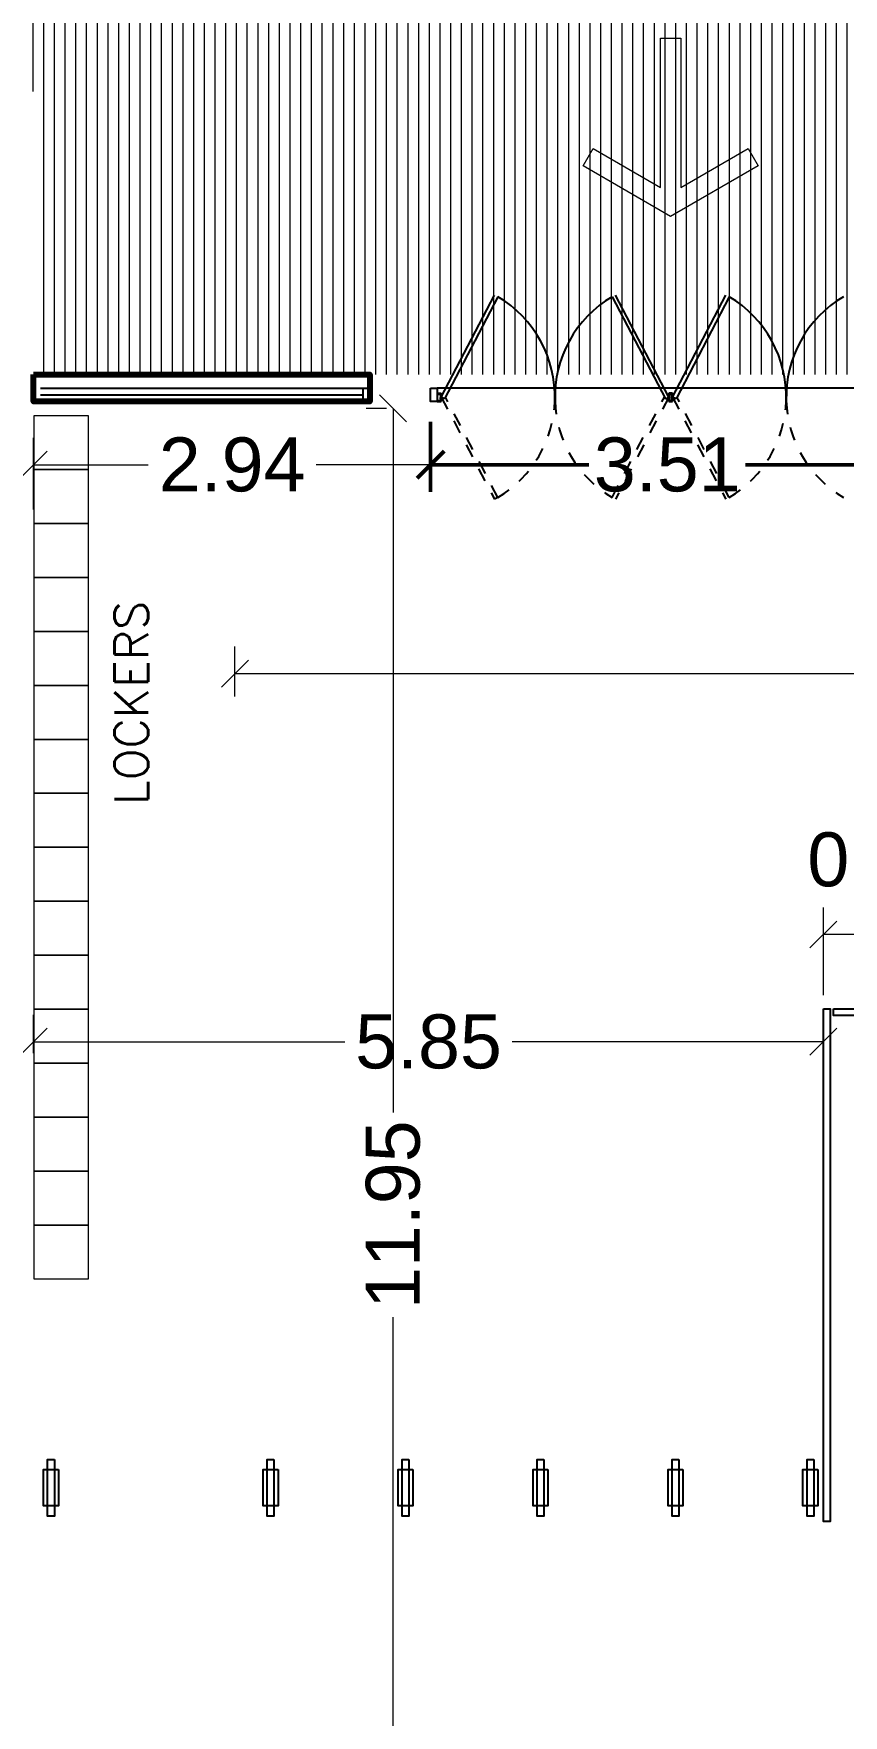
# Model space of a CAD drawing. Header units: inches. Extents: x 2 to 337, y 2 to 182.
# Drawn here: x 38.92 to 44.92, y 112.32 to 124.78 of the extents above; entities that cross this region are included whole.
import ezdxf

# ---------------------------------------------------------------- set-up
doc = ezdxf.new("R2010")
doc.units = ezdxf.units.IN
doc.header["$MEASUREMENT"] = 0
doc.linetypes.add('HIDDEN', pattern=[0.375, 0.25, -0.125])
for name, color, linetype in [('ARQ-TXTS LOCAL', 3, 'Continuous'), ('FIX FOOD', 8, 'Continuous'), ('l carpinteria', 3, 'Continuous'), ('L pisos', 8, 'Continuous'), ('l vidrio', 135, 'Continuous')]:
    doc.layers.add(name, color=color, linetype=linetype)
for name, color, linetype, lineweight in [('IS-SANITARIOS', 6, 'Continuous', 9), ('L COTAS', 1, 'Continuous', 9), ('l gris', 9, 'Continuous', 5), ('l muro', 5, 'Continuous', 80), ('L PANELES', 136, 'Continuous', 50)]:
    doc.layers.add(name, color=color, linetype=linetype, lineweight=lineweight)
doc.styles.add('2mm para 1.100', font='ARIAL.TTF')
doc.styles.add('RomanS', font='romans.shx')
doc.dimstyles.new('cotas 1.100', dxfattribs={"dimscale": 2, "dimtxt": 0.2, "dimasz": 0.1, "dimexe": 0.1, "dimexo": 0.05, "dimgap": 0.05, "dimtad": 0, "dimzin": 0, "dimdsep": 46, "dimtxsty": '2mm para 1.100', "dimblk": 'OBLIQUE', "dimcen": 0.09, "dimclrd": 256, "dimclre": 256, "dimclrt": 256, "dimaunit": 1, "dimadec": 3, "dimazin": 0, "dimtfac": 1, "dimtofl": 0, "dimtmove": 2, "dimatfit": 3, "dimfxl": 0, "dimtolj": 1, "dimtzin": 0, "dimlwd": -1, "dimlwe": -1, "dimarcsym": 0})

# ---------------------------------------------------------------- blocks, each defined once
blk = doc.blocks.new('_Oblique')
at = {"color": 0, "linetype": 'ByBlock', "lineweight": -2}
blk.add_line((-0.5, -0.5), (0.5, 0.5), dxfattribs=at)
blk = doc.blocks.new('*D104')
at = {"layer": 'Defpoints', "color": 0}
for p in [(44.768, 118.104), (44.768, 117.554), (45.618, 117.554)]:
    blk.add_point(p, dxfattribs=at)
at = {"layer": 'L COTAS'}
for p, q in [((44.768, 117.654), (44.768, 118.304)), ((45.618, 117.654), (45.618, 118.304)), ((45.618, 118.104), (44.768, 118.104))]:
    blk.add_line(p, q, dxfattribs=at)
at = {"layer": 'L COTAS', "xscale": 0.2, "yscale": 0.2, "zscale": 0.2, "rotation": 180}
blk.add_blockref('_Oblique', (44.768, 118.104), dxfattribs=at)
at = {"layer": 'L COTAS', "xscale": 0.2, "yscale": 0.2, "zscale": 0.2}
blk.add_blockref('_Oblique', (45.618, 118.104), dxfattribs=at)
at = {"layer": 'L COTAS', "insert": (45.193, 118.658), "char_height": 0.4, "attachment_point": 5, "style": '2mm para 1.100'}
blk.add_mtext('\\A1;0.85', dxfattribs=at)
blk = doc.blocks.new('*D105')
at = {"layer": 'Defpoints', "color": 0}
for p in [(40.408, 120.037), (40.408, 119.768), (61.778, 117.817)]:
    blk.add_point(p, dxfattribs=at)
at = {"layer": 'L COTAS'}
for p, q in [((40.408, 119.868), (40.408, 120.237)), ((61.778, 117.917), (61.778, 120.237)), ((40.408, 120.037), (50.315, 120.037)), ((61.778, 120.037), (51.872, 120.037))]:
    blk.add_line(p, q, dxfattribs=at)
at = {"layer": 'L COTAS', "xscale": 0.2, "yscale": 0.2, "zscale": 0.2, "rotation": 180}
blk.add_blockref('_Oblique', (40.408, 120.037), dxfattribs=at)
at = {"layer": 'L COTAS', "xscale": 0.2, "yscale": 0.2, "zscale": 0.2}
blk.add_blockref('_Oblique', (61.778, 120.037), dxfattribs=at)
at = {"layer": 'L COTAS', "insert": (51.093, 120.037), "char_height": 0.4, "attachment_point": 5, "style": '2mm para 1.100'}
blk.add_mtext('\\A1;21.37', dxfattribs=at)
blk = doc.blocks.new('*D180')
at = {"layer": 'Defpoints', "color": 0}
for p in [(41.857, 122.002), (41.857, 121.584), (38.916, 121.152)]:
    blk.add_point(p, dxfattribs=at)
at = {"layer": 'L COTAS'}
for p, q in [((41.857, 121.902), (41.857, 121.384)), ((38.916, 121.252), (38.916, 121.784)), ((38.916, 121.584), (39.765, 121.584)), ((41.857, 121.584), (41.009, 121.584))]:
    blk.add_line(p, q, dxfattribs=at)
at = {"layer": 'L COTAS', "xscale": 0.2, "yscale": 0.2, "zscale": 0.2, "rotation": 180}
blk.add_blockref('_Oblique', (38.916, 121.584), dxfattribs=at)
at = {"layer": 'L COTAS', "xscale": 0.2, "yscale": 0.2, "zscale": 0.2}
blk.add_blockref('_Oblique', (41.857, 121.584), dxfattribs=at)
at = {"layer": 'L COTAS', "insert": (40.387, 121.584), "char_height": 0.4, "attachment_point": 5, "style": '2mm para 1.100'}
blk.add_mtext('\\A1;2.94', dxfattribs=at)
blk = doc.blocks.new('*D238')
at = {"layer": 'Defpoints', "color": 0}
for p in [(41.857, 122.002), (45.365, 122.052), (45.365, 121.584)]:
    blk.add_point(p, dxfattribs=at)
at = {"layer": 'L PANELES'}
for p, q in [((41.857, 121.902), (41.857, 121.384)), ((45.365, 121.952), (45.365, 121.384)), ((41.857, 121.584), (43.03, 121.584)), ((45.365, 121.584), (44.192, 121.584))]:
    blk.add_line(p, q, dxfattribs=at)
at = {"layer": 'L PANELES', "xscale": 0.2, "yscale": 0.2, "zscale": 0.2, "rotation": 180}
blk.add_blockref('_Oblique', (41.857, 121.584), dxfattribs=at)
at = {"layer": 'L PANELES', "xscale": 0.2, "yscale": 0.2, "zscale": 0.2}
blk.add_blockref('_Oblique', (45.365, 121.584), dxfattribs=at)
at = {"layer": 'L PANELES', "insert": (43.611, 121.584), "char_height": 0.4, "attachment_point": 5, "style": '2mm para 1.100'}
blk.add_mtext('\\A1;3.51', dxfattribs=at)
blk = doc.blocks.new('*D213')
at = {"layer": 'Defpoints', "color": 0}
for p in [(38.916, 117.309), (44.768, 117.309), (38.916, 117.126)]:
    blk.add_point(p, dxfattribs=at)
at = {"layer": 'L COTAS'}
for p, q in [((38.916, 117.226), (38.916, 117.509)), ((44.768, 117.409), (44.768, 117.509)), ((38.916, 117.309), (41.221, 117.309)), ((44.768, 117.309), (42.463, 117.309))]:
    blk.add_line(p, q, dxfattribs=at)
at = {"layer": 'L COTAS', "xscale": 0.2, "yscale": 0.2, "zscale": 0.2, "rotation": 180}
blk.add_blockref('_Oblique', (38.916, 117.309), dxfattribs=at)
at = {"layer": 'L COTAS', "xscale": 0.2, "yscale": 0.2, "zscale": 0.2}
blk.add_blockref('_Oblique', (44.768, 117.309), dxfattribs=at)
at = {"layer": 'L COTAS', "insert": (41.842, 117.309), "char_height": 0.4, "attachment_point": 5, "style": '2mm para 1.100'}
blk.add_mtext('\\A1;5.85', dxfattribs=at)
blk = doc.blocks.new('*D71')
at = {"layer": 'Defpoints', "color": 0}
for p in [(41.632, 122.002), (41.58, 110.054), (41.632, 110.054)]:
    blk.add_point(p, dxfattribs=at)
at = {"layer": 'L COTAS'}
for p, q in [((41.532, 122.002), (41.38, 122.002)), ((41.58, 122.002), (41.58, 116.785)), ((41.58, 110.054), (41.58, 115.27)), ((41.532, 110.054), (41.38, 110.054))]:
    blk.add_line(p, q, dxfattribs=at)
at = {"layer": 'L COTAS', "xscale": 0.2, "yscale": 0.2, "zscale": 0.2}
for p, rotation in [((41.58, 122.002), 90), ((41.58, 110.054), 270)]:
    blk.add_blockref('_Oblique', p, dxfattribs=dict(at, rotation=rotation))
at = {"layer": 'L COTAS', "insert": (41.58, 116.028), "char_height": 0.4, "attachment_point": 5, "rotation": 90, "style": '2mm para 1.100'}
blk.add_mtext('\\A1;11.95', dxfattribs=at)

msp = doc.modelspace()

# ---------------------------------------------------------------- hatches: boundary and pattern name
at = {"layer": 'l gris'}
h = msp.add_hatch(dxfattribs=at)
h.set_pattern_fill('LINE', color=256, scale=0.025, angle=90)
h.set_pattern_definition([(90, (-3778.86679, -701.38761), (-0.079375, 5e-18), [])])
h.paths.add_polyline_path([(30.191, 125.25), (59.191, 125.25), (59.21, 125.055), (59.267, 124.868), (59.359, 124.695), (59.484, 124.543), (59.635, 124.419), (59.808, 124.326), (59.996, 124.269), (60.191, 124.25), (73.952, 124.25), (73.997, 122.252), (38.916, 122.252), (38.916, 124.35), (30.191, 124.35)])

# ---------------------------------------------------------------- linework, layer by layer
at = {"linetype": 'Continuous', "lineweight": 13}
msp.add_lwpolyline([(43.561, 124.744), (43.711, 124.744), (43.711, 123.639), (44.211, 123.928), (44.286, 123.798), (43.636, 123.423), (42.987, 123.798), (43.062, 123.928), (43.561, 123.639), (43.561, 124.744)], close=True, dxfattribs=at)
at = {"layer": 'FIX FOOD'}
for p, q in [((38.99, 114.14), (39.1, 114.14)), ((40.617, 114.14), (40.727, 114.14)), ((41.617, 114.14), (41.727, 114.14)), ((41.617, 113.87), (41.617, 114.14)), ((41.647, 113.795), (41.647, 114.215)), ((42.617, 114.14), (42.727, 114.14)), ((42.617, 113.87), (42.617, 114.14)), ((42.647, 113.795), (42.647, 114.215)), ((43.617, 114.14), (43.727, 114.14)), ((43.617, 113.87), (43.617, 114.14)), ((43.647, 113.795), (43.647, 114.215)), ((44.617, 114.14), (44.727, 114.14)), ((44.617, 113.87), (44.617, 114.14)), ((44.647, 113.795), (44.647, 114.215))]:
    msp.add_line(p, q, dxfattribs=at)
for points in [[(44.768, 117.554), (44.818, 117.554), (44.818, 113.754), (44.768, 113.754)], [(44.843, 117.554), (45.588, 117.554), (45.588, 117.504), (44.843, 117.504)]]:
    msp.add_lwpolyline(points, close=True, dxfattribs=at)
at = {"layer": 'FIX FOOD', "elevation": 0}
for points in [[(39.1, 114.14), (39.1, 113.87), (38.99, 113.87), (38.99, 114.14)], [(39.07, 114.215), (39.07, 113.795), (39.02, 113.795), (39.02, 114.215)], [(40.727, 114.14), (40.727, 113.87), (40.617, 113.87), (40.617, 114.14)], [(40.697, 114.215), (40.697, 113.795), (40.647, 113.795), (40.647, 114.215)], [(41.727, 114.14), (41.727, 113.87), (41.617, 113.87), (41.617, 114.14)], [(41.697, 114.215), (41.697, 113.795), (41.647, 113.795), (41.647, 114.215)], [(42.727, 114.14), (42.727, 113.87), (42.617, 113.87), (42.617, 114.14)], [(42.697, 114.215), (42.697, 113.795), (42.647, 113.795), (42.647, 114.215)], [(43.727, 114.14), (43.727, 113.87), (43.617, 113.87), (43.617, 114.14)], [(43.697, 114.215), (43.697, 113.795), (43.647, 113.795), (43.647, 114.215)], [(44.727, 114.14), (44.727, 113.87), (44.617, 113.87), (44.617, 114.14)], [(44.697, 114.215), (44.697, 113.795), (44.647, 113.795), (44.647, 114.215)]]:
    msp.add_lwpolyline(points, close=True, dxfattribs=at)
at = {"layer": 'IS-SANITARIOS'}
for points in [[(38.921, 121.95), (39.321, 121.95), (39.321, 121.55), (38.921, 121.55), (38.921, 121.95)], [(38.921, 121.55), (39.321, 121.55), (39.321, 121.15), (38.921, 121.15), (38.921, 121.55)], [(38.921, 121.15), (39.321, 121.15), (39.321, 120.75), (38.921, 120.75), (38.921, 121.15)], [(38.921, 120.75), (39.321, 120.75), (39.321, 120.35), (38.921, 120.35), (38.921, 120.75)], [(38.921, 120.35), (39.321, 120.35), (39.321, 119.95), (38.921, 119.95), (38.921, 120.35)], [(38.921, 119.95), (39.321, 119.95), (39.321, 119.55), (38.921, 119.55), (38.921, 119.95)], [(38.921, 119.55), (39.321, 119.55), (39.321, 119.15), (38.921, 119.15), (38.921, 119.55)], [(38.921, 119.15), (39.321, 119.15), (39.321, 118.75), (38.921, 118.75), (38.921, 119.15)], [(38.921, 118.75), (39.321, 118.75), (39.321, 118.35), (38.921, 118.35), (38.921, 118.75)], [(38.921, 118.35), (39.321, 118.35), (39.321, 117.95), (38.921, 117.95), (38.921, 118.35)], [(38.921, 117.95), (39.321, 117.95), (39.321, 117.55), (38.921, 117.55), (38.921, 117.95)], [(38.921, 117.55), (39.321, 117.55), (39.321, 117.15), (38.921, 117.15), (38.921, 117.55)], [(38.921, 117.15), (39.321, 117.15), (39.321, 116.75), (38.921, 116.75), (38.921, 117.15)], [(38.921, 116.75), (39.321, 116.75), (39.321, 116.35), (38.921, 116.35), (38.921, 116.75)], [(38.921, 116.35), (39.321, 116.35), (39.321, 115.95), (38.921, 115.95), (38.921, 116.35)], [(38.921, 115.95), (39.321, 115.95), (39.321, 115.55), (38.921, 115.55), (38.921, 115.95)]]:
    msp.add_lwpolyline(points, dxfattribs=at)
at = {"layer": 'l carpinteria', "ltscale": 10}
for p, q in [((41.936, 122.086), (42.331, 122.842)), ((42.356, 122.829), (41.961, 122.073)), ((43.202, 122.829), (43.597, 122.073)), ((43.622, 122.086), (43.227, 122.842)), ((43.65, 122.086), (44.045, 122.842)), ((44.07, 122.829), (43.676, 122.073)), ((41.908, 122.115), (41.907, 122.115)), ((41.907, 122.115), (41.936, 122.115)), ((41.913, 122.11), (41.913, 122.101)), ((41.913, 122.11), (41.93, 122.11)), ((41.93, 122.1), (41.93, 122.11)), ((41.936, 122.115), (41.936, 122.106)), ((43.65, 122.115), (43.622, 122.115)), ((43.622, 122.115), (43.622, 122.106)), ((43.622, 122.115), (43.65, 122.115)), ((43.622, 122.115), (43.622, 122.115)), ((43.628, 122.1), (43.628, 122.11)), ((43.645, 122.11), (43.628, 122.11)), ((43.628, 122.11), (43.645, 122.11)), ((43.628, 122.11), (43.628, 122.101)), ((43.645, 122.11), (43.645, 122.101)), ((43.645, 122.1), (43.645, 122.11)), ((43.65, 122.115), (43.65, 122.115)), ((43.65, 122.115), (43.65, 122.106)), ((41.907, 122.101), (41.913, 122.101)), ((41.907, 122.066), (41.913, 122.066)), ((41.907, 122.052), (41.936, 122.052)), ((41.913, 122.058), (41.913, 122.066)), ((41.913, 122.058), (41.93, 122.058)), ((41.93, 122.1), (41.93, 122.083)), ((41.93, 122.1), (41.93, 122.1)), ((41.93, 122.058), (41.93, 122.083)), ((41.93, 122.083), (41.93, 122.083)), ((41.936, 122.106), (41.936, 122.106)), ((41.961, 122.073), (41.936, 122.086)), ((41.936, 122.052), (41.936, 122.077)), ((41.936, 122.077), (41.936, 122.077)), ((43.597, 122.073), (43.622, 122.086)), ((43.622, 122.106), (43.622, 122.106)), ((43.622, 122.101), (43.628, 122.101)), ((43.622, 122.052), (43.622, 122.077)), ((43.622, 122.077), (43.622, 122.077)), ((43.622, 122.066), (43.628, 122.066)), ((43.65, 122.052), (43.622, 122.052)), ((43.622, 122.052), (43.65, 122.052)), ((43.628, 122.1), (43.628, 122.083)), ((43.628, 122.1), (43.628, 122.1)), ((43.628, 122.058), (43.628, 122.083)), ((43.628, 122.083), (43.628, 122.083)), ((43.628, 122.058), (43.628, 122.066)), ((43.645, 122.058), (43.628, 122.058)), ((43.628, 122.058), (43.645, 122.058)), ((43.65, 122.101), (43.645, 122.101)), ((43.645, 122.1), (43.645, 122.1)), ((43.645, 122.1), (43.645, 122.083)), ((43.645, 122.083), (43.645, 122.083)), ((43.645, 122.058), (43.645, 122.083)), ((43.65, 122.066), (43.645, 122.066)), ((43.645, 122.058), (43.645, 122.066)), ((43.65, 122.106), (43.65, 122.106)), ((43.676, 122.073), (43.65, 122.086)), ((43.65, 122.077), (43.65, 122.077)), ((43.65, 122.052), (43.65, 122.077))]:
    msp.add_line(p, q, dxfattribs=at)
at = {"layer": 'l carpinteria', "linetype": 'HIDDEN', "ltscale": 0.4}
for p, q in [((41.936, 122.086), (42.331, 121.329)), ((42.356, 121.342), (41.968, 122.086)), ((43.202, 121.342), (43.59, 122.086)), ((43.622, 122.086), (43.227, 121.329)), ((43.65, 122.086), (44.045, 121.329)), ((44.07, 121.342), (43.683, 122.086))]:
    msp.add_line(p, q, dxfattribs=at)
at = {"layer": 'l carpinteria', "linetype": 'HIDDEN', "ltscale": 0.3}
msp.add_line((42.356, 121.342), (42.331, 121.329), dxfattribs=at)
at = {"layer": 'l carpinteria', "ltscale": 10}
for points in [[(41.357, 122.152), (41.407, 122.152), (41.407, 122.052), (41.357, 122.052)], [(41.857, 122.152), (41.907, 122.152), (41.907, 122.052), (41.857, 122.052)]]:
    msp.add_lwpolyline(points, close=True, dxfattribs=at)
for centre, start, end in [((41.914, 122.086), 358.2799, 59.2672), ((43.644, 122.086), 120.7328, 181.7201), ((43.628, 122.086), 358.2799, 59.2672), ((45.358, 122.086), 120.7328, 181.7201)]:
    msp.add_arc(centre, 0.865, start, end, dxfattribs=at)
at = {"layer": 'l carpinteria', "linetype": 'HIDDEN', "ltscale": 0.4}
for centre, start, end in [((41.914, 122.086), 300.7328, 358.222), ((43.644, 122.086), 181.778, 239.2672), ((43.628, 122.086), 300.7328, 358.222), ((45.358, 122.086), 181.778, 239.2672)]:
    msp.add_arc(centre, 0.865, start, end, dxfattribs=at)
at = {"layer": 'l carpinteria', "ltscale": 10}
for points in [[(41.913, 122.101), (41.907, 122.101), (41.913, 122.11), (41.907, 122.115)], [(41.913, 122.11), (41.907, 122.115), (41.93, 122.11), (41.936, 122.115)], [(41.93, 122.11), (41.936, 122.115), (41.93, 122.1), (41.936, 122.106)], [(43.628, 122.11), (43.622, 122.115), (43.628, 122.1), (43.622, 122.106)], [(43.645, 122.11), (43.65, 122.115), (43.628, 122.11), (43.622, 122.115)], [(43.628, 122.11), (43.622, 122.115), (43.645, 122.11), (43.65, 122.115)], [(43.628, 122.101), (43.622, 122.101), (43.628, 122.11), (43.622, 122.115)], [(43.645, 122.101), (43.65, 122.101), (43.645, 122.11), (43.65, 122.115)], [(43.645, 122.11), (43.65, 122.115), (43.645, 122.1), (43.65, 122.106)], [(41.913, 122.058), (41.907, 122.052), (41.913, 122.066), (41.907, 122.066)], [(41.93, 122.058), (41.936, 122.052), (41.913, 122.058), (41.907, 122.052)], [(41.93, 122.1), (41.936, 122.106), (41.93, 122.083), (41.936, 122.077)], [(41.93, 122.1), (41.936, 122.106), (41.93, 122.1), (41.936, 122.106)], [(41.93, 122.083), (41.936, 122.077), (41.93, 122.058), (41.936, 122.052)], [(41.93, 122.083), (41.936, 122.077), (41.93, 122.083), (41.936, 122.077)], [(43.628, 122.1), (43.622, 122.106), (43.628, 122.083), (43.622, 122.077)], [(43.628, 122.1), (43.622, 122.106), (43.628, 122.1), (43.622, 122.106)], [(43.628, 122.083), (43.622, 122.077), (43.628, 122.058), (43.622, 122.052)], [(43.628, 122.083), (43.622, 122.077), (43.628, 122.083), (43.622, 122.077)], [(43.628, 122.058), (43.622, 122.052), (43.628, 122.066), (43.622, 122.066)], [(43.628, 122.058), (43.622, 122.052), (43.645, 122.058), (43.65, 122.052)], [(43.645, 122.058), (43.65, 122.052), (43.628, 122.058), (43.622, 122.052)], [(43.645, 122.1), (43.65, 122.106), (43.645, 122.1), (43.65, 122.106)], [(43.645, 122.1), (43.65, 122.106), (43.645, 122.083), (43.65, 122.077)], [(43.645, 122.083), (43.65, 122.077), (43.645, 122.083), (43.65, 122.077)], [(43.645, 122.083), (43.65, 122.077), (43.645, 122.058), (43.65, 122.052)], [(43.645, 122.058), (43.65, 122.052), (43.645, 122.066), (43.65, 122.066)]]:
    msp.add_solid(points, dxfattribs=at)
at = {"layer": 'l muro'}
msp.add_lwpolyline([(38.916, 122.252), (41.407, 122.252), (41.407, 122.052), (38.916, 122.052)], close=True, dxfattribs=at)
at = {"layer": 'L pisos'}
msp.add_line((45.365, 122.152), (41.907, 122.152), dxfattribs=at)
at = {"layer": 'l vidrio'}
for p, q in [((38.966, 122.152), (41.357, 122.152)), ((38.966, 122.102), (41.357, 122.102))]:
    msp.add_line(p, q, dxfattribs=at)

# ---------------------------------------------------------------- texts
at = {"layer": 'ARQ-TXTS LOCAL', "insert": (39.765, 120.575), "char_height": 0.25, "attachment_point": 9, "rotation": 90, "style": 'RomanS'}
msp.add_mtext_dynamic_manual_height_columns('LOCKERS', width=2.67165, gutter_width=1.15, heights=[0], dxfattribs=at)

# ---------------------------------------------------------------- dimensions: what is measured, and where the dimension line sits
at = {"layer": 'L COTAS'}
for base, p1, p2, picture, middle in [((41.857, 121.584), (38.916, 121.152), (41.857, 122.002), '*D180', (40.387, 121.584)), ((40.408, 120.037), (61.778, 117.817), (40.408, 119.768), '*D105', (51.093, 120.037)), ((44.768, 118.104), (45.618, 117.554), (44.768, 117.554), '*D104', (45.193, 118.658)), ((38.916, 117.309), (44.768, 117.309), (38.916, 117.126), '*D213', (41.842, 117.309))]:
    dim = msp.add_linear_dim(base=base, p1=p1, p2=p2, dimstyle='cotas 1.100', override={"dimfxl": 0.1, "dimarcsym": 1}, dxfattribs=at)
    dim.commit()
    dim.dimension.update_dxf_attribs({"geometry": picture, "text_midpoint": middle})
dim = msp.add_linear_dim(base=(41.58, 110.054), p1=(41.632, 122.002), p2=(41.632, 110.054), angle=90, dimstyle='cotas 1.100', override={"dimfxl": 0.1, "dimarcsym": 1}, dxfattribs=at)
dim.commit()
dim.dimension.update_dxf_attribs({"geometry": '*D71', "text_midpoint": (41.58, 116.028)})
at = {"layer": 'L PANELES'}
dim = msp.add_linear_dim(base=(45.365, 121.584), p1=(41.857, 122.002), p2=(45.365, 122.052), dimstyle='cotas 1.100', override={"dimarcsym": 1}, dxfattribs=at)
dim.commit()
dim.dimension.update_dxf_attribs({"geometry": '*D238', "text_midpoint": (43.611, 121.584)})

doc.saveas('drawing.dxf')
